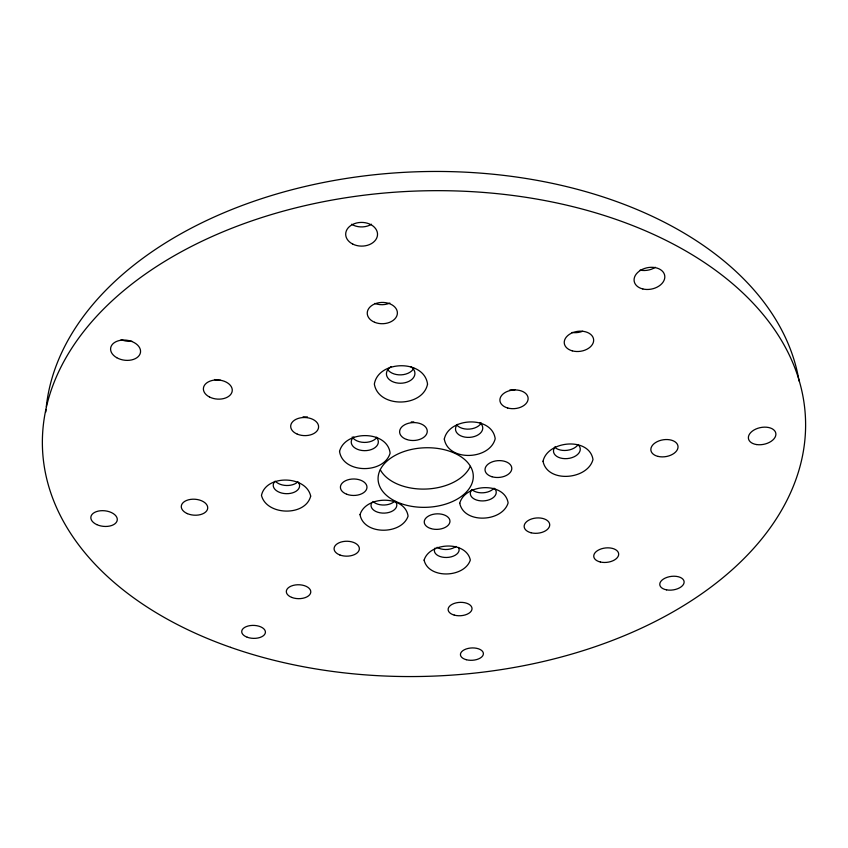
<?xml version="1.0" encoding="UTF-8"?>
<svg xmlns="http://www.w3.org/2000/svg" width="848" height="848" viewBox="0 0 848 848"><rect width="100%" height="100%" fill="white"/><g stroke="black" fill="none" stroke-linecap="round" stroke-linejoin="round"><path stroke-width="1.27" d="M45.803 412.022A378.091 243.726 -2.2 0 1 46.025 409.383M46.29 406.743A378.091 243.726 -2.2 0 1 416.442 171.794A378.091 243.726 -2.2 0 1 799.07 381.049M470.29 466.379A47.191 29.913 -2.2 0 1 426.131 489.042A47.191 29.913 -2.2 0 1 380.339 469.856M413.813 421.88A13.695 8.999 -1.9 0 1 411.259 421.891M389.857 303.054A14.925 10.674 -0.7 0 1 374.774 303.425M371.519 224.243A15.752 11.872 0.5 0 1 351.57 224.254M655.377 267.29A15.37 10.897 -11.5 0 1 640.092 270.088M582.661 331.261A14.639 10.102 -8 0 1 572.029 332.458M131.928 341.225A14.925 10.091 8.2 0 1 121.126 339.635M220.66 380.275A14.331 9.593 4.8 0 1 214.502 379.522M307.358 416.866A13.833 9.095 1.6 0 1 303.065 416.824M515.012 389.698A14.013 9.37 -5.3 0 1 509.807 389.974M376.258 437.25A13.568 8.724 -0.4 0 1 373.438 448.634A13.568 8.724 -0.4 0 1 355.545 448.369A13.568 8.724 -0.4 0 1 353.743 436.921M376.925 437.377A13.515 8.734 -0.3 0 1 364.343 442.423A13.515 8.734 -0.3 0 1 352.206 437.017M297.584 482.088A13.133 8.183 1.8 0 1 275.494 481.378M413.845 368.212A14.183 9.657 -1.5 0 1 401.136 374.858A14.183 9.657 -1.5 0 1 387.568 369.442M578.156 444.532A13.388 8.501 -6.4 0 1 567.185 450.32A13.388 8.501 -6.4 0 1 554.952 447.468M456.054 546.43A12.36 7.335 -2.7 0 1 437.102 547.299M481.293 423.004A13.6 8.862 -3.6 0 1 469.665 429.077A13.6 8.862 -3.6 0 1 456.849 425.134M494.066 488.162A12.943 8.024 -3.8 0 1 471.901 489.614M394.087 501.719A12.847 7.918 -1 0 1 372.919 501.465M298.146 481.993A13.186 8.162 1.7 0 1 286.136 493.674A13.186 8.162 1.7 0 1 274.975 481.24M458.461 547.405A12.413 7.314 -2.7 0 1 446.684 557.475A12.413 7.314 -2.7 0 1 435.077 548.041M578.007 444.617A13.451 8.48 -6.4 0 1 575.909 455.789A13.451 8.48 -6.4 0 1 558.44 457.295A13.451 8.48 -6.4 0 1 555.313 446.578M410.633 366.569A14.246 9.635 -1.5 0 1 410.697 380.317A14.246 9.635 -1.5 0 1 390.366 380.402A14.246 9.635 -1.5 0 1 391.023 366.643M395.295 501.38A12.9 7.897 -1 0 1 384.642 513.104A12.9 7.897 -1 0 1 371.922 502.451M494.999 488.999A12.996 8.003 -3.8 0 1 482.968 500.924A12.996 8.003 -3.8 0 1 471.817 489.614M480.085 422.855A13.663 8.851 -3.6 0 1 478.601 434.568A13.663 8.851 -3.6 0 1 460.612 435.766A13.663 8.851 -3.6 0 1 457.454 424.371M310.675 496.112C305.556 516.697 266.505 515.679 261.47 495.412C265.954 474.318 306.266 475.357 310.675 496.112M444.299 439.041C448.2 461.863 489.826 460.029 495.2 438.745C492.052 415.372 449.027 417.195 444.299 439.041M543.027 461.259C547.405 483.434 587.759 479.82 592.985 459.489C589.349 436.773 547.628 440.409 543.027 461.259M424.095 560.125C428.558 579.29 464.46 577.859 470.322 560.062C466.294 540.6 429.607 542.084 424.095 560.125M427.54 384.144C422.76 407.655 378.293 408.301 374.35 384.08C378.378 359.934 424.403 359.298 427.54 384.144M459.754 503.256C463.92 524.149 502.398 522.124 508.122 502.896C504.624 481.526 464.905 483.54 459.754 503.256M339.539 451.443C342.91 473.884 384.027 474.127 390.112 453.161C387.504 430.212 345.009 429.904 339.539 451.443M360.029 514.651C363.654 535.311 401.708 535.003 408.079 516.125C405.132 495.031 365.859 495.285 360.029 514.651M230.582 647.342A381.791 242.687 -2.2 0 0 805.6 426.788A381.791 242.687 -2.2 0 0 235.765 226.713A381.791 242.687 -2.2 0 0 230.582 647.342M400.616 503.458A47.636 29.775 -2.2 0 0 473.269 477.339A47.636 29.775 -2.2 0 0 403.129 451.836A47.636 29.775 -2.2 0 0 400.616 503.458M406.563 439.455A13.833 8.957 -1.9 0 0 427.265 431.272A13.833 8.957 -1.9 0 0 406.51 423.926A13.833 8.957 -1.9 0 0 406.563 439.455M491.988 476.735A13.42 8.406 -4.3 0 0 511.8 468.244A13.42 8.406 -4.3 0 0 491.437 462.181A13.42 8.406 -4.3 0 0 491.988 476.735M430.572 528.484A12.879 7.77 -2.5 0 0 449.97 521.329A12.879 7.77 -2.5 0 0 430.773 515.012A12.879 7.77 -2.5 0 0 430.572 528.484M346.705 494.236A13.282 8.236 -0.1 0 0 366.972 487.462A13.282 8.236 -0.1 0 0 347.415 479.968A13.282 8.236 -0.1 0 0 346.705 494.236M374.604 322.272A15.084 10.653 -0.7 0 0 397.394 313.113A15.084 10.653 -0.7 0 0 374.943 303.828A15.084 10.653 -0.7 0 0 374.604 322.272M352.757 244.086A15.921 11.851 0.4 0 0 377.498 235.087A15.921 11.851 0.4 0 0 354.57 223.607A15.921 11.851 0.4 0 0 352.757 244.086M642.795 288.956A15.529 10.876 -11.3 0 0 664.779 276.024A15.529 10.876 -11.3 0 0 640.759 270.194A15.529 10.876 -11.3 0 0 642.795 288.956M572.22 350.839A14.787 10.07 -7.9 0 0 593.642 339.772A14.787 10.07 -7.9 0 0 570.99 333.412A14.787 10.07 -7.9 0 0 572.22 350.839M756.681 444.575A13.95 8.533 -11.6 0 0 775.803 433.201A13.95 8.533 -11.6 0 0 753.904 430.063A13.95 8.533 -11.6 0 0 756.681 444.575M658.09 456.415A13.706 8.512 -9.1 0 0 678.029 446.567A13.706 8.512 -9.1 0 0 657.189 441.66A13.706 8.512 -9.1 0 0 658.09 456.415M600.373 562.012A12.529 7.229 -6.5 0 0 618.68 553.945A12.529 7.229 -6.5 0 0 599.589 549.504A12.529 7.229 -6.5 0 0 600.373 562.012M666.57 589.858A12.264 6.837 -7.7 0 0 684.103 581.59A12.264 6.837 -7.7 0 0 665.161 578.103A12.264 6.837 -7.7 0 0 666.57 589.858M454.252 615.107A11.957 6.689 -2.9 0 0 472.029 608.557A11.957 6.689 -2.9 0 0 453.966 603.511A11.957 6.689 -2.9 0 0 454.252 615.107M466.262 659.702A11.48 6.169 -3 0 0 483.392 653.638A11.48 6.169 -3 0 0 466.103 649.006A11.48 6.169 -3 0 0 466.262 659.702M291.765 597.427A12.232 6.954 0.9 0 0 310.771 592.286A12.232 6.954 0.9 0 0 293.132 585.417A12.232 6.954 0.9 0 0 291.765 597.427M247.213 637.23A11.861 6.487 1.7 0 0 265.413 632.407A11.861 6.487 1.7 0 0 248.082 626.015A11.861 6.487 1.7 0 0 247.213 637.23M187.355 513.623A13.261 7.992 4 0 0 207.718 508.164A13.261 7.992 4 0 0 188.415 499.832A13.261 7.992 4 0 0 187.355 513.623M96.693 524.573A13.292 7.823 6.1 0 0 117.268 519.994A13.292 7.823 6.1 0 0 98.188 511.121A13.292 7.823 6.1 0 0 96.693 524.573M209.509 397.002A14.469 9.561 4.6 0 0 232.214 391.045A14.469 9.561 4.6 0 0 211.746 380.582A14.469 9.561 4.6 0 0 209.509 397.002M116.717 357.686A15.084 10.059 8 0 0 140.482 352.45A15.084 10.059 8 0 0 119.515 340.493A15.084 10.059 8 0 0 116.717 357.686M297.309 434.155A13.96 9.052 1.6 0 0 318.594 427.053A13.96 9.052 1.6 0 0 298.019 418.488A13.96 9.052 1.6 0 0 297.309 434.155M507.666 407.994A14.151 9.328 -5.2 0 0 528.113 398.062A14.151 9.328 -5.2 0 0 506.277 391.893A14.151 9.328 -5.2 0 0 507.666 407.994M531.06 532.767A12.826 7.653 -5.1 0 0 549.716 524.541A12.826 7.653 -5.1 0 0 530.042 519.548A12.826 7.653 -5.1 0 0 531.06 532.767M339.868 554.984A12.646 7.462 -0.1 0 0 359.351 549.048A12.646 7.462 -0.1 0 0 340.949 542.073A12.646 7.462 -0.1 0 0 339.868 554.984"/></g></svg>
